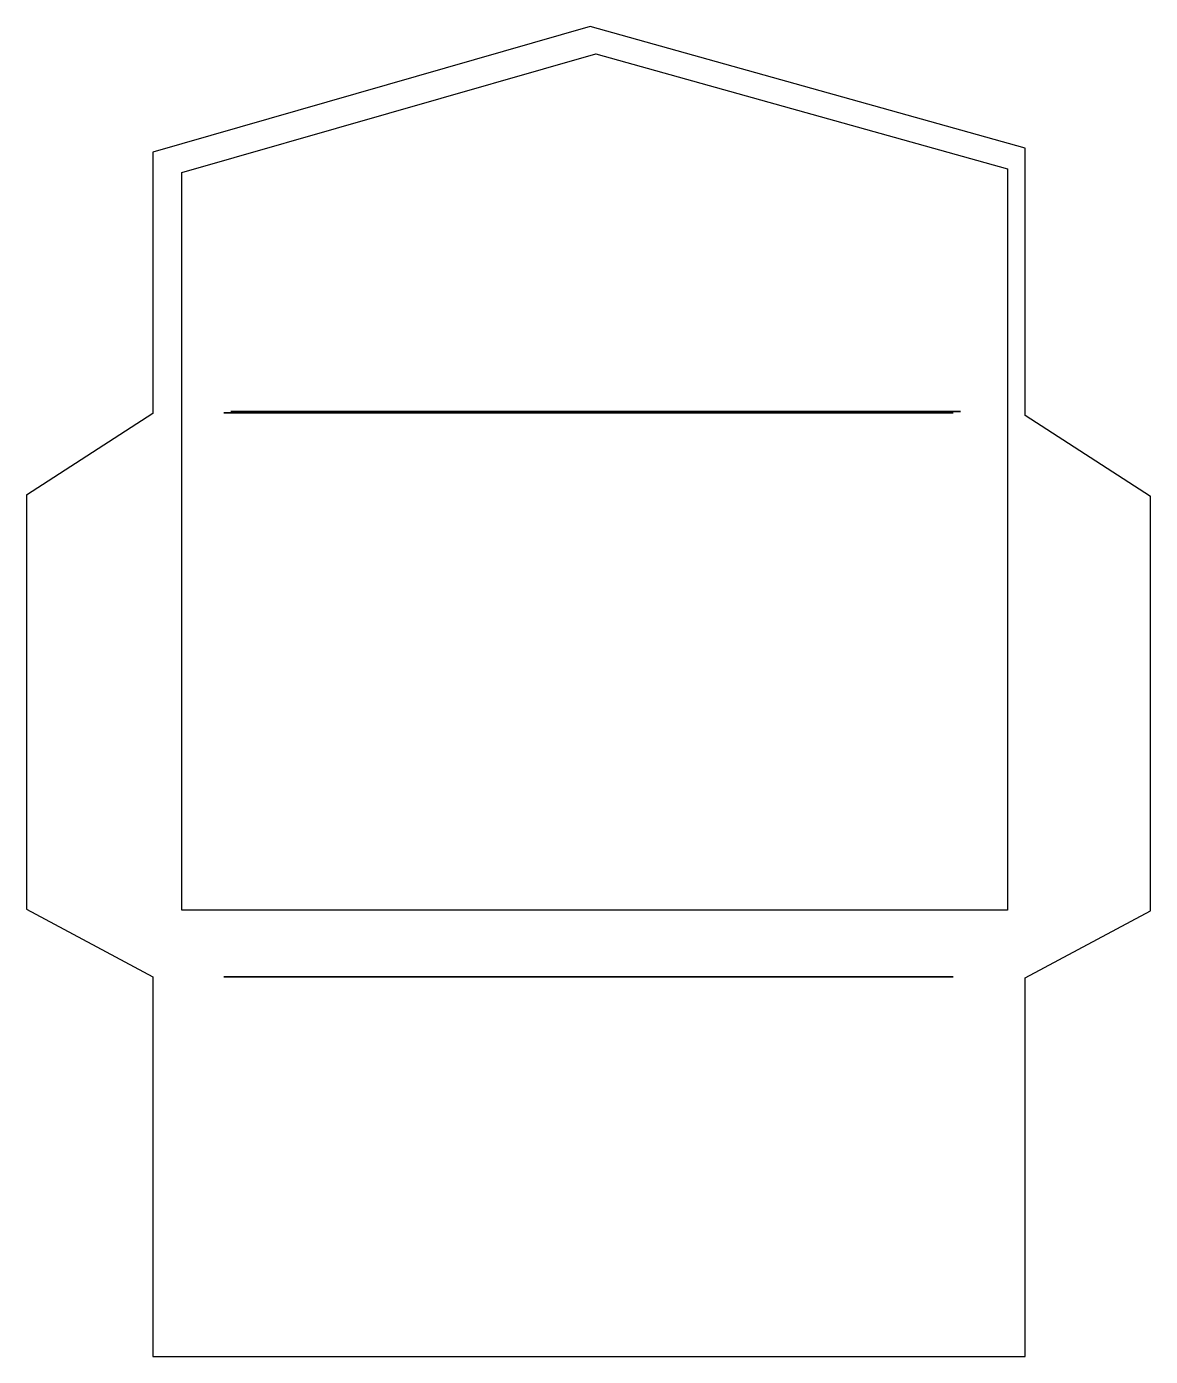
# Model space of a CAD drawing. Header units: centimetres. Extents: x -10.4 to 9.2, y -10.9 to 12.4.
import ezdxf

# ---------------------------------------------------------------- set-up
doc = ezdxf.new("R2010")
doc.units = ezdxf.units.CM
doc.header["$MEASUREMENT"] = 0
doc.layers.add('Layer 1', color=7, linetype='Continuous')

msp = doc.modelspace()

# ---------------------------------------------------------------- linework, layer by layer
at = {"layer": 'Layer 1', "color": 225}
for points, knots in [([(7.01294, -10.86104), (7.01294, -10.86104), (-8.22706, -10.86104), (-8.22706, -10.86104), (-8.22706, -10.86104), (-8.22706, -10.86104), (-8.22706, -4.2291), (-8.22706, -4.2291), (-8.22706, -4.2291), (-8.22706, -4.2291), (-10.43432, -3.04546), (-10.43432, -3.04546), (-10.43432, -3.04546), (-10.43432, -3.04546), (-10.43432, 4.191), (-10.43432, 4.191), (-10.43432, 4.191), (-10.43432, 4.191), (-8.22706, 5.61848), (-8.22706, 5.61848), (-8.22706, 5.61848), (-8.22706, 5.61848), (-8.22706, 10.1854), (-8.22706, 10.1854), (-8.22706, 10.1854), (-8.22706, 10.1854), (-0.5842, 12.37742), (-0.5842, 12.37742), (-0.5842, 12.37742), (-0.5842, 12.37742), (7.01294, 10.25144), (7.01294, 10.25144), (7.01294, 10.25144), (7.01294, 10.25144), (7.01294, 5.58038), (7.01294, 5.58038), (7.01294, 5.58038), (7.01294, 5.58038), (9.20242, 4.16306), (9.20242, 4.16306), (9.20242, 4.16306), (9.20242, 4.16306), (9.20242, -3.0734), (9.20242, -3.0734), (9.20242, -3.0734), (9.20242, -3.0734), (7.01294, -4.24688), (7.01294, -4.24688), (7.01294, -4.24688), (7.01294, -4.24688), (7.01294, -10.86104), (7.01294, -10.86104)], [0, 0, 0, 0, 0.07142857, 0.07142857, 0.07142857, 0.07142857, 0.14285714, 0.14285714, 0.14285714, 0.14285714, 0.21428571, 0.21428571, 0.21428571, 0.21428571, 0.28571429, 0.28571429, 0.28571429, 0.28571429, 0.35714286, 0.35714286, 0.35714286, 0.35714286, 0.42857143, 0.42857143, 0.42857143, 0.42857143, 0.5, 0.5, 0.5, 0.5, 0.57142857, 0.57142857, 0.57142857, 0.57142857, 0.64285714, 0.64285714, 0.64285714, 0.64285714, 0.71428571, 0.71428571, 0.71428571, 0.71428571, 0.78571429, 0.78571429, 0.78571429, 0.78571429, 0.85714286, 0.85714286, 0.85714286, 0.85714286, 1, 1, 1, 1]), ([(-6.99008, 5.6261), (-6.99008, 5.6261), (5.75818, 5.6261), (5.75818, 5.6261), (5.75818, 5.6261), (5.75818, 5.6261), (-6.99008, 5.6261), (-6.99008, 5.6261)], [0, 0, 0, 0, 0.33333333, 0.33333333, 0.33333333, 0.33333333, 1, 1, 1, 1]), ([(-6.99008, 5.6261), (-6.99008, 5.6261), (5.75818, 5.6261), (5.75818, 5.6261), (5.75818, 5.6261), (5.75818, 5.6261), (-6.99008, 5.6261), (-6.99008, 5.6261)], [0, 0, 0, 0, 0.33333333, 0.33333333, 0.33333333, 0.33333333, 1, 1, 1, 1]), ([(-6.99008, -4.22656), (-6.99008, -4.22656), (5.75818, -4.22656), (5.75818, -4.22656), (5.75818, -4.22656), (5.75818, -4.22656), (-6.99008, -4.22656), (-6.99008, -4.22656)], [0, 0, 0, 0, 0.33333333, 0.33333333, 0.33333333, 0.33333333, 1, 1, 1, 1]), ([(-6.99008, -4.22656), (-6.99008, -4.22656), (5.75818, -4.22656), (5.75818, -4.22656), (5.75818, -4.22656), (5.75818, -4.22656), (-6.99008, -4.22656), (-6.99008, -4.22656)], [0, 0, 0, 0, 0.33333333, 0.33333333, 0.33333333, 0.33333333, 1, 1, 1, 1]), ([(-6.99008, -4.22656), (-6.99008, -4.22656), (-6.99008, -4.22656), (-6.99008, -4.22656), (-6.99008, -4.22656), (-6.99008, -4.22656), (-6.99008, -4.22656), (-6.99008, -4.22656)], [0, 0, 0, 0, 0.33333333, 0.33333333, 0.33333333, 0.33333333, 1, 1, 1, 1])]:
    msp.add_open_spline(points, degree=3, knots=knots, dxfattribs=at)
at = {"layer": 'Layer 1', "color": 250, "lineweight": 18}
for points, knots in [([(7.01294, -10.86104), (7.01294, -10.86104), (-8.22706, -10.86104), (-8.22706, -10.86104), (-8.22706, -10.86104), (-8.22706, -10.86104), (-8.22706, -4.2291), (-8.22706, -4.2291), (-8.22706, -4.2291), (-8.22706, -4.2291), (-10.43432, -3.04546), (-10.43432, -3.04546), (-10.43432, -3.04546), (-10.43432, -3.04546), (-10.43432, 4.191), (-10.43432, 4.191), (-10.43432, 4.191), (-10.43432, 4.191), (-8.22706, 5.61848), (-8.22706, 5.61848), (-8.22706, 5.61848), (-8.22706, 5.61848), (-8.22706, 10.1854), (-8.22706, 10.1854), (-8.22706, 10.1854), (-8.22706, 10.1854), (-0.5842, 12.37742), (-0.5842, 12.37742), (-0.5842, 12.37742), (-0.5842, 12.37742), (7.01294, 10.25144), (7.01294, 10.25144), (7.01294, 10.25144), (7.01294, 10.25144), (7.01294, 5.58038), (7.01294, 5.58038), (7.01294, 5.58038), (7.01294, 5.58038), (9.20242, 4.16306), (9.20242, 4.16306), (9.20242, 4.16306), (9.20242, 4.16306), (9.20242, -3.0734), (9.20242, -3.0734), (9.20242, -3.0734), (9.20242, -3.0734), (7.01294, -4.24688), (7.01294, -4.24688), (7.01294, -4.24688), (7.01294, -4.24688), (7.01294, -10.86104), (7.01294, -10.86104)], [0, 0, 0, 0, 0.07142857, 0.07142857, 0.07142857, 0.07142857, 0.14285714, 0.14285714, 0.14285714, 0.14285714, 0.21428571, 0.21428571, 0.21428571, 0.21428571, 0.28571429, 0.28571429, 0.28571429, 0.28571429, 0.35714286, 0.35714286, 0.35714286, 0.35714286, 0.42857143, 0.42857143, 0.42857143, 0.42857143, 0.5, 0.5, 0.5, 0.5, 0.57142857, 0.57142857, 0.57142857, 0.57142857, 0.64285714, 0.64285714, 0.64285714, 0.64285714, 0.71428571, 0.71428571, 0.71428571, 0.71428571, 0.78571429, 0.78571429, 0.78571429, 0.78571429, 0.85714286, 0.85714286, 0.85714286, 0.85714286, 1, 1, 1, 1]), ([(6.70306, -3.06578), (6.70306, 3.7338), (6.70306, 3.09118), (6.70306, 9.89076), (6.70306, 9.89076), (6.70306, 9.89076), (-0.48514, 11.90244), (-0.48514, 11.90244), (-0.48514, 11.90244), (-0.48514, 11.90244), (-7.72414, 9.82726), (-7.72414, 9.82726), (-7.72414, 9.82726), (-7.72414, 3.048), (-7.72414, 3.71348), (-7.72414, -3.06578), (-7.72414, -3.06578), (-7.72414, -3.06578), (6.70306, -3.06578), (6.70306, -3.06578)], [0, 0, 0, 0, 0.16666667, 0.16666667, 0.16666667, 0.16666667, 0.33333333, 0.33333333, 0.33333333, 0.33333333, 0.5, 0.5, 0.5, 0.5, 0.66666667, 0.66666667, 0.66666667, 0.66666667, 1, 1, 1, 1]), ([(-6.86308, 5.65404), (-6.86308, 5.65404), (-6.86308, 5.65404), (-6.86308, 5.65404), (-6.86308, 5.65404), (-6.86308, 5.65404), (-6.86308, 5.65404), (-6.86308, 5.65404)], [0, 0, 0, 0, 0.33333333, 0.33333333, 0.33333333, 0.33333333, 1, 1, 1, 1]), ([(-6.99008, -4.22656), (-6.99008, -4.22656), (-6.99008, -4.22656), (-6.99008, -4.22656), (-6.99008, -4.22656), (-6.99008, -4.22656), (-6.99008, -4.22656), (-6.99008, -4.22656)], [0, 0, 0, 0, 0.33333333, 0.33333333, 0.33333333, 0.33333333, 1, 1, 1, 1])]:
    msp.add_open_spline(points, degree=3, knots=knots, dxfattribs=at)
at = {"layer": 'Layer 1', "color": 253}
for points, knots in [([(6.70306, -3.06578), (6.70306, 3.7338), (6.70306, 3.09118), (6.70306, 9.89076), (6.70306, 9.89076), (6.70306, 9.89076), (-0.48514, 11.90244), (-0.48514, 11.90244), (-0.48514, 11.90244), (-0.48514, 11.90244), (-7.72414, 9.82726), (-7.72414, 9.82726), (-7.72414, 9.82726), (-7.72414, 3.048), (-7.72414, 3.71348), (-7.72414, -3.06578), (-7.72414, -3.06578), (-7.72414, -3.06578), (6.70306, -3.06578), (6.70306, -3.06578)], [0, 0, 0, 0, 0.16666667, 0.16666667, 0.16666667, 0.16666667, 0.33333333, 0.33333333, 0.33333333, 0.33333333, 0.5, 0.5, 0.5, 0.5, 0.66666667, 0.66666667, 0.66666667, 0.66666667, 1, 1, 1, 1]), ([(-6.86308, 5.65404), (-6.86308, 5.65404), (5.88518, 5.65404), (5.88518, 5.65404), (5.88518, 5.65404), (5.88518, 5.65404), (-6.86308, 5.65404), (-6.86308, 5.65404)], [0, 0, 0, 0, 0.33333333, 0.33333333, 0.33333333, 0.33333333, 1, 1, 1, 1]), ([(-6.86308, 5.65404), (-6.86308, 5.65404), (-6.86308, 5.65404), (-6.86308, 5.65404), (-6.86308, 5.65404), (-6.86308, 5.65404), (-6.86308, 5.65404), (-6.86308, 5.65404)], [0, 0, 0, 0, 0.33333333, 0.33333333, 0.33333333, 0.33333333, 1, 1, 1, 1])]:
    msp.add_open_spline(points, degree=3, knots=knots, dxfattribs=at)
at = {"layer": 'Layer 1', "color": 250, "lineweight": 18}
for points in [[(-6.99008, 5.6261), (-6.99008, 5.6261), (5.75818, 5.6261), (5.75818, 5.6261)], [(-6.99008, 5.6261), (-6.99008, 5.6261), (5.75818, 5.6261), (5.75818, 5.6261)], [(-6.86308, 5.65404), (-6.86308, 5.65404), (5.88518, 5.65404), (5.88518, 5.65404)], [(-6.99008, -4.22656), (-6.99008, -4.22656), (5.75818, -4.22656), (5.75818, -4.22656)], [(-6.99008, -4.22656), (-6.99008, -4.22656), (5.75818, -4.22656), (5.75818, -4.22656)]]:
    msp.add_open_spline(points, degree=3, dxfattribs=at)

doc.saveas('drawing.dxf')
